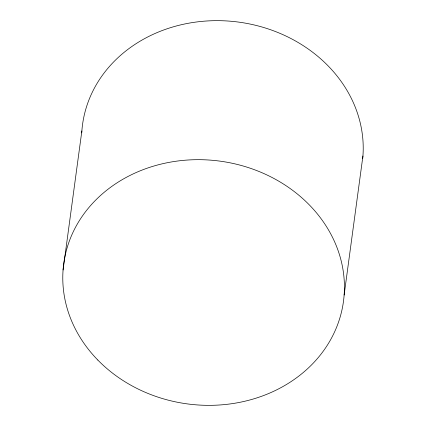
<?xml version="1.0" encoding="UTF-8"?>
<svg xmlns="http://www.w3.org/2000/svg" width="426" height="426" viewBox="0 0 426 426"><rect width="100%" height="100%" fill="white"/><g stroke="black" fill="none" stroke-linecap="round" stroke-linejoin="round"><path stroke-width="0.64" d="M63.069 269.977L81.867 130.958M344.133 295.042L362.931 156.022M81.744 132.901A141.134 122.475 7.7 0 1 231.84 21.332A141.134 122.475 7.7 0 1 362.707 158.61M97.82 360.05A141.134 122.475 7.7 0 0 336.998 326.241A141.134 122.475 7.7 0 0 175.986 161.236A141.134 122.475 7.7 0 0 97.82 360.05"/></g></svg>
